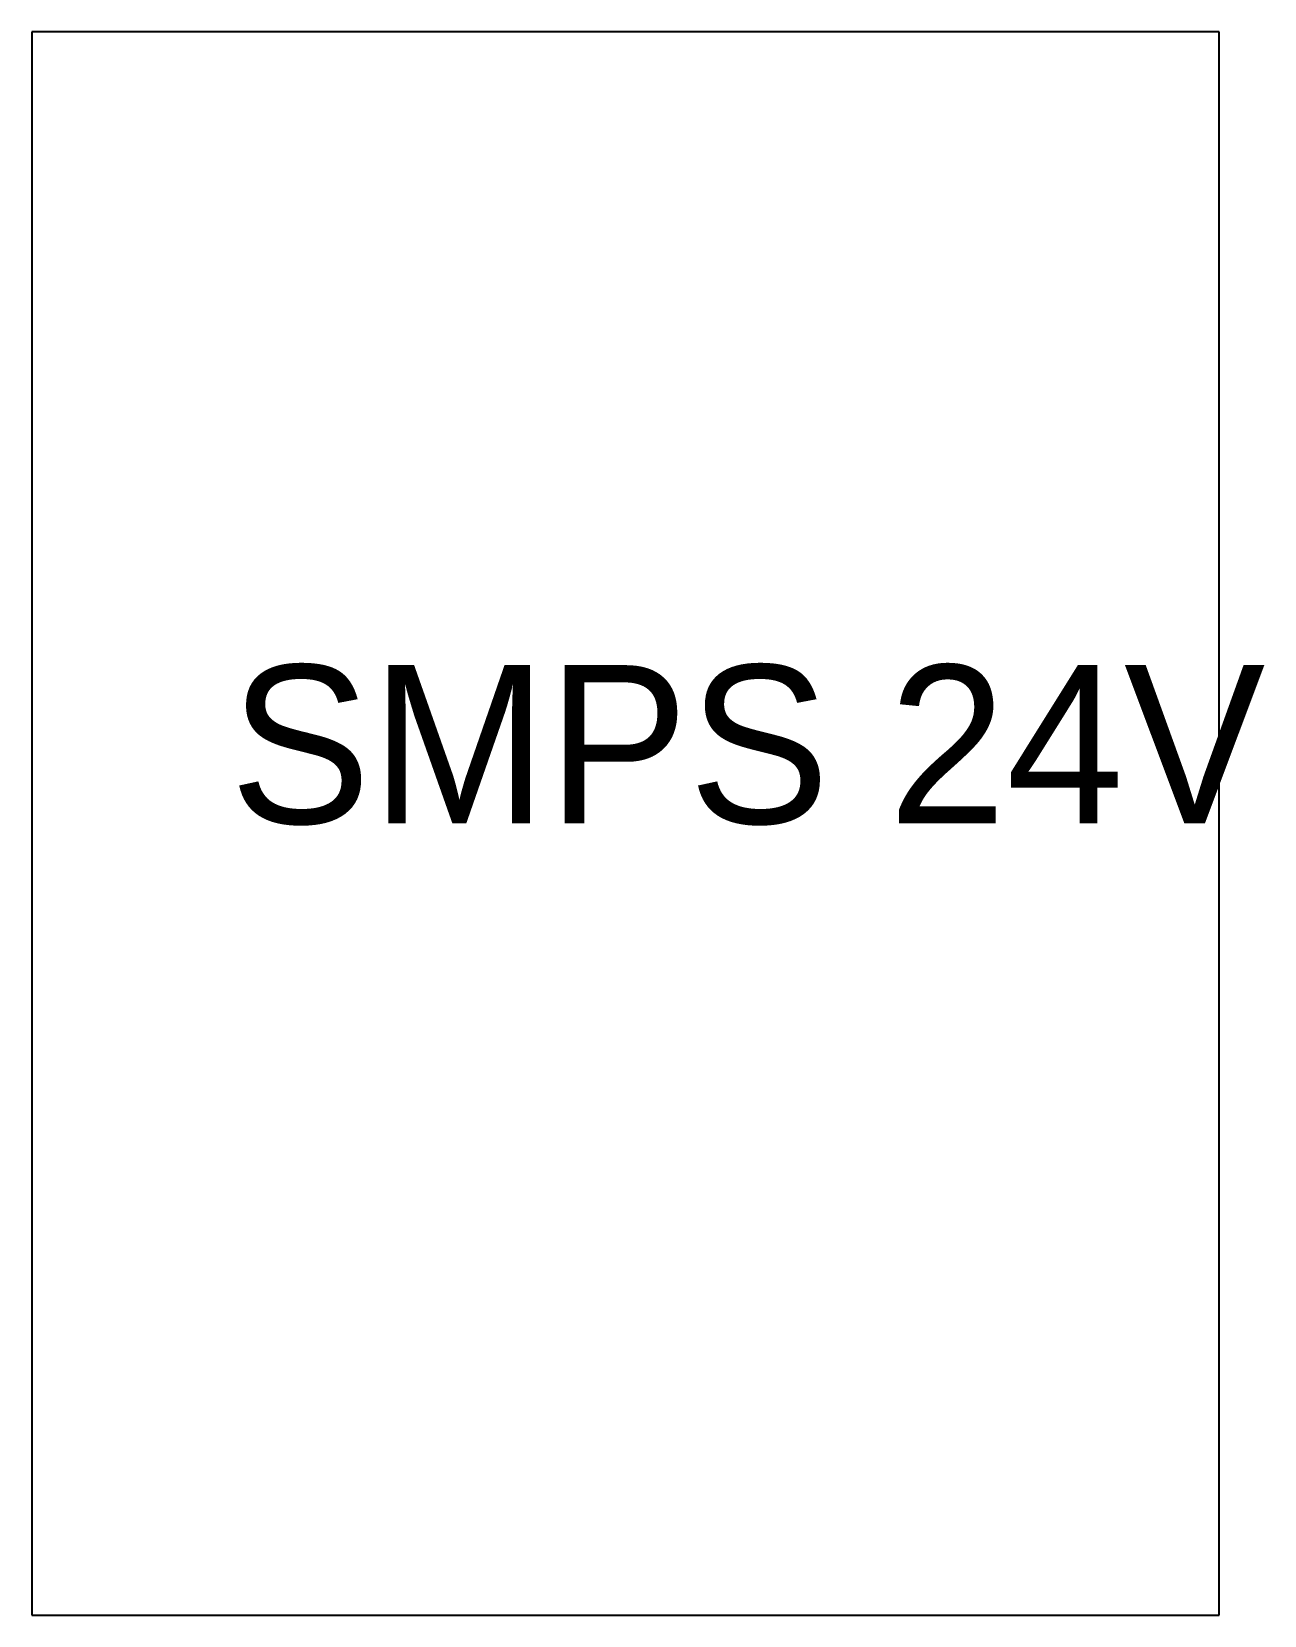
# Model space of a CAD drawing. Extents: x 50 to 112.3, y 50 to 130.
import ezdxf

# ---------------------------------------------------------------- set-up
doc = ezdxf.new("R2010")
doc.units = 0

# ---------------------------------------------------------------- blocks, each defined once
blk = doc.blocks.new('SMPS_24V_BLOCK')
at = {"layer": 'OUTLINE'}
for p, q in [((60, 80), (0, 80)), ((0, 80), (0, 0)), ((60, 0), (60, 80)), ((0, 0), (60, 0))]:
    blk.add_line(p, q, dxfattribs=at)
at = {"layer": 'TEXT'}
blk.add_text('SMPS 24V', height=8, dxfattribs=at).set_placement((10, 40))

msp = doc.modelspace()

# ---------------------------------------------------------------- block references
at = {"layer": 'ELECTRICAL'}
msp.add_blockref('SMPS_24V_BLOCK', (50, 50), dxfattribs=at)

doc.saveas('drawing.dxf')
